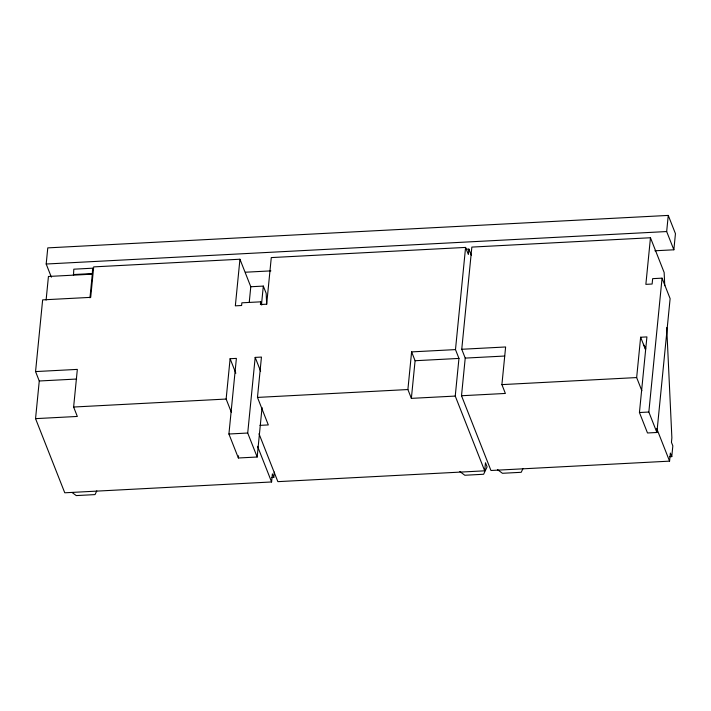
<?xml version="1.0" encoding="UTF-8"?>
<svg xmlns="http://www.w3.org/2000/svg" width="711" height="711" viewBox="0 0 711 711"><rect width="100%" height="100%" fill="white"/><g stroke="black" fill="none" stroke-linecap="round" stroke-linejoin="round"><path stroke-width="1.07" d="M271.558 477.561L273.779 477.437L272.384 473.908L271.593 481.969L64.763 492.794L35.55 418.637L39.265 380.989L35.559 371.577L42.642 299.873L90.697 297.358L93.701 266.883L239.945 259.231L250.787 286.746L249.259 302.157M51.379 277.192L46.188 264.021L47.779 247.881L668.26 215.415L675.45 233.661L673.859 249.792L654.884 250.787M46.099 300.122L48.437 276.463L92.306 274.162L89.968 297.829M73.509 275.148L73.802 269.185L92.608 268.198L93.381 270.162M35.55 418.637L77.33 416.45L73.624 407.03L77.339 369.391L35.559 371.577M92.306 274.162L92.608 268.198M231.333 412.247L226.134 399.049L230.115 358.717L236.39 358.388L228.915 434.012L238.363 457.991L257.169 457.013L262.048 407.554M239.945 259.231L235.341 305.837L241.607 305.508L241.873 302.815L260.679 301.837L261.87 304.859M238.363 457.991L238.585 455.787M257.169 457.013L247.721 433.026L255.187 357.402L261.452 357.073L257.471 397.413L268.314 424.929L259.95 425.365M260.679 301.837L260.413 304.521L266.678 304.192L271.282 257.586L465.581 247.419L468.362 254.485L468.887 249.108L465.572 249.277M261.47 304.806L263.319 286.089L250.787 286.746M273.779 477.437L274.313 472.06M455.244 396.071L411.367 398.364L407.892 389.539L411.607 351.892L455.484 349.599L458.959 358.424L455.244 396.071L484.689 470.824L277.859 481.649L258.991 433.737M411.367 398.364L415.091 360.726L411.607 351.892M455.484 349.599L465.581 247.419M669.682 456.729L671.771 456.622L670.375 453.076L669.575 461.146L490.954 470.495L461.51 395.743L465.225 358.095L461.75 349.27L471.846 247.09L650.467 237.75L664.145 272.473L664.767 285.698M484.689 470.824L485.48 462.754L487.106 466.878L483.622 474.264L464.816 475.25L459.813 471.526M461.51 395.743L505.379 393.45L501.904 384.615L505.628 346.977L461.75 349.27M641.846 390.748L636.656 377.568L640.638 337.236L646.912 336.907L639.438 412.522L647.499 432.981L656.893 432.484L670.118 298.611L662.065 278.152L652.662 278.65L652.129 284.027L645.864 284.356L650.467 237.75M643.419 344.293L645.739 348.834L645.339 349.154L645.552 346.95M656.893 432.484L648.841 412.033L662.065 278.152M673.859 249.792L666.669 231.546L668.26 215.415M671.771 456.622L672.837 445.868L671.442 442.322L671.877 437.843L666.722 327.593M96.803 490.857L95.034 494.598L76.228 495.585L72.122 492.527M522.994 468.549L521.225 472.3L502.428 473.286L497.487 469.607M46.188 264.021L666.669 231.546M73.277 274.562L92.075 273.575M245.455 272.215L270.891 270.882M415.091 360.726L458.959 358.424M465.225 358.095L504.712 356.033M39.265 380.989L76.655 379.034M73.624 407.03L226.134 399.049M257.471 397.413L407.892 389.539M501.904 384.615L636.656 377.568M228.915 434.012L247.721 433.026M639.438 412.522L648.841 412.033M640.638 337.236L645.339 349.154M656.715 428.502L669.575 461.146M468.887 249.108L471.295 255.205M263.319 286.089L266.163 293.296L266.678 304.326M255.187 357.402L260.626 371.222M230.115 358.717L235.839 373.239M257.542 446.295L271.593 481.969"/></g></svg>
